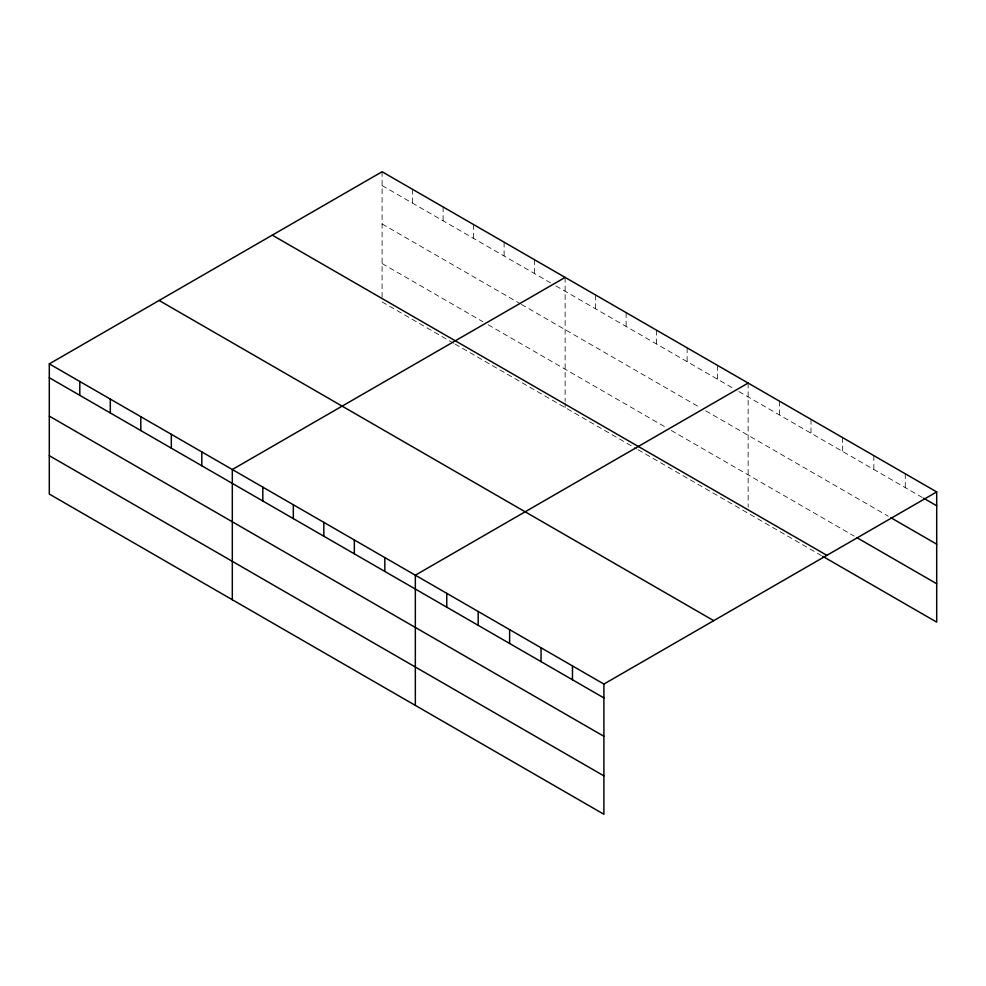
<?xml version="1.0" encoding="UTF-8"?>
<svg xmlns="http://www.w3.org/2000/svg" width="986" height="986" viewBox="0 0 986 986"><rect width="100%" height="100%" fill="white"/><g stroke="black" fill="none" stroke-linecap="round" stroke-linejoin="round"><path stroke-width="0.74" stroke-dasharray="4.93 3.7" d="M382.1 297.328L382.1 171.737M382.1 185.578L550.533 282.822M555.833 285.891L733.547 388.484M738.859 391.553L922.292 497.462M382.1 223.982L520.029 303.602M521.36 304.378L700.393 407.736M705.693 410.805L888.25 516.196M382.1 263.533L482.893 321.732M488.206 324.788L665.907 427.394M671.22 430.451L854.209 536.101M382.1 301.938L453.72 343.276M455.039 344.04L636.734 448.938M638.065 449.715L821.461 555.599M905.271 473.785L905.271 487.626M873.842 455.631L873.842 469.484M842.414 437.488L842.414 451.341M810.997 419.346L810.997 433.199M779.569 401.203L779.569 415.057M748.14 383.061L748.14 507.112M717.635 365.449L717.635 379.302M687.131 347.836L687.131 361.689M656.627 330.224L656.627 344.077M626.122 312.611L626.122 326.465M595.618 295.011L595.618 308.852M565.126 277.399L565.126 401.45M565.126 402.991L565.126 407.6M534.622 259.786L534.622 273.64M504.117 242.174L504.117 256.027M473.613 224.561L473.613 238.415M443.108 206.949L443.108 220.802M412.604 189.337L412.604 203.19"/><path stroke-width="1.48" d="M603.9 736.308L603.9 684.062L49.3 363.871L49.3 494.072L603.9 814.263L603.9 736.308L49.3 416.117M822.78 556.35L936.7 622.129L936.7 491.928L382.1 171.737L49.3 363.871M565.126 277.399L232.314 469.533L232.314 599.735M748.14 383.061L415.34 575.195L415.34 705.409M603.9 684.062L936.7 491.928M923.611 498.213L936.7 505.769M890.863 517.712L936.7 544.173M856.822 537.616L936.7 583.737M272.284 235.136L826.872 555.328M159.128 300.471L713.716 620.662M49.3 377.724L603.9 697.915M49.3 455.68L603.9 775.871M572.472 665.92L572.472 679.773M541.043 647.777L541.043 661.631M509.614 629.635L509.614 643.488M478.185 611.493L478.185 625.334M446.757 593.35L446.757 607.191M384.836 557.595L384.836 571.436M354.331 539.983L354.331 553.824M323.827 522.37L323.827 536.224M293.323 504.758L293.323 518.611M262.818 487.146L262.818 500.999M201.81 451.921L201.81 465.774M171.317 434.321L171.317 448.162M140.813 416.708L140.813 430.549M110.309 399.096L110.309 412.949M79.804 381.483L79.804 395.337"/></g></svg>
